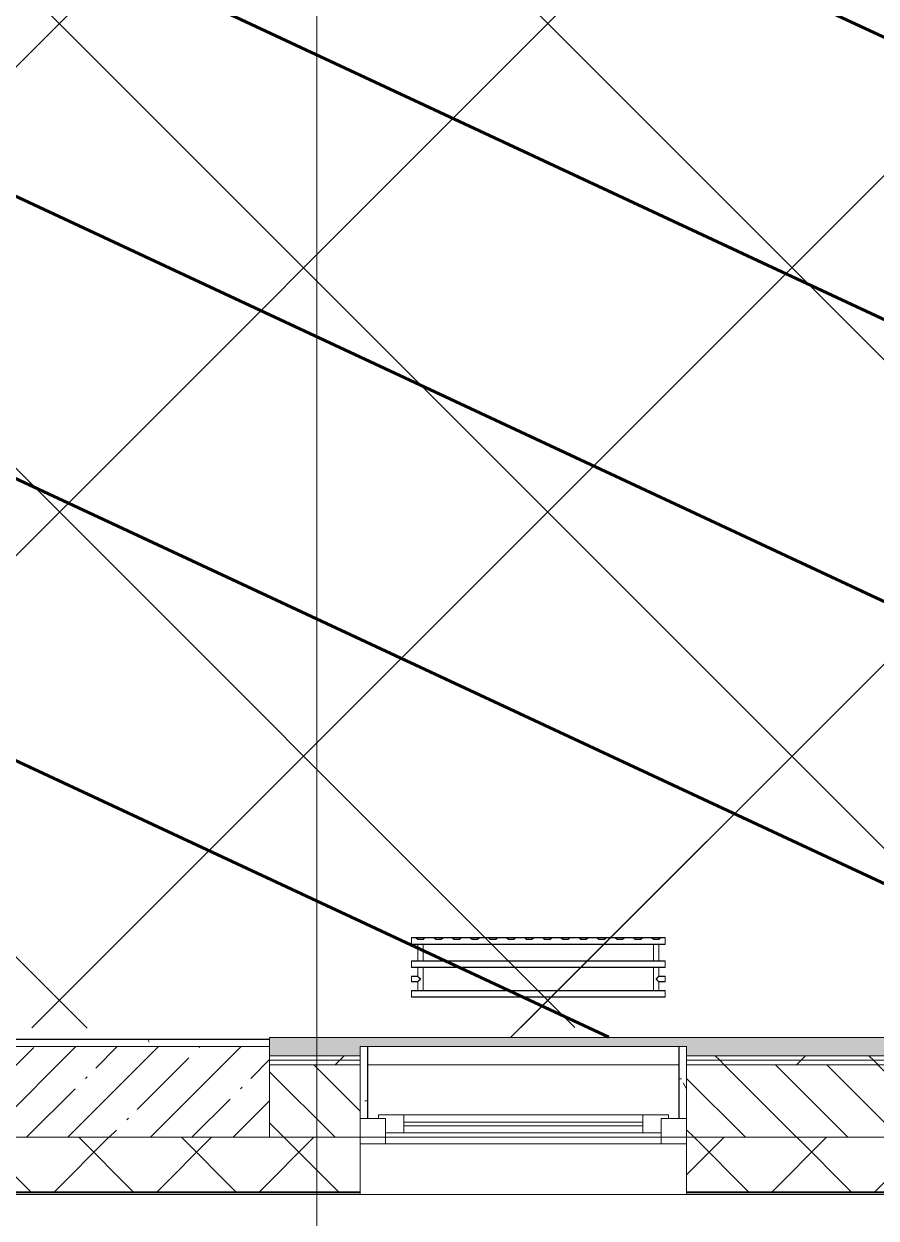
# Model space of a CAD drawing. Header units: millimetres. Extents: x -164500 to 426394, y -23753 to 102118.
# Drawn here: x 242624 to 244975, y -324 to 2969 of the extents above; entities that cross this region are included whole.
import ezdxf

# ---------------------------------------------------------------- set-up
doc = ezdxf.new("R2010")
doc.units = ezdxf.units.MM
for name, color, linetype, lineweight in [('0) шлифовка', 5, 'Continuous', 60), ('5.2) Л-1 Линолеум', 100, 'Continuous', 30), ('A-GLAZ', 7, 'Continuous', 9), ('A-GLAZ-1', 7, 'Continuous', 5), ('A-WALL', 7, 'Continuous', 5), ('I-WALL', 7, 'Continuous', 5), ('S-COLS', 7, 'Continuous', 9), ('S-COLS-1', 7, 'Continuous', 5), ('Оси', 7, 'Continuous', 9)]:
    doc.layers.add(name, color=color, linetype=linetype, lineweight=lineweight)
for name, color, linetype in [('2) защита вин плитк', 6, 'Continuous'), ('3.1) Наливной пол', 3, 'Continuous'), ('3.2.3) Нал-ой пол 4 вып', 3, 'Continuous')]:
    doc.layers.add(name, color=color, linetype=linetype)
for name, color, linetype, lineweight, true_color in [('A-WALL-1', 9, 'Continuous', 5, 0x808080), ('A-WALL-FNSH-1', 9, 'Continuous', 5, 0x808080), ('M-EQPM-1', 7, 'Continuous', 9, 0xb2b2b2)]:
    doc.layers.add(name, color=color, linetype=linetype, lineweight=lineweight, true_color=true_color)
pattern_1 = [(0, (148772.123, -0.94), (243.84, 60.96), [20.117, -162.763, 20.117, -162.763, -975.36]), (0, (148772.123, -0.94), (243.84, 60.96), [-365.76, 20.117, -345.643, 20.117, -162.763, -426.72]), (0, (148772.123, -0.94), (243.84, 60.96), [-914.4, 20.117, -101.803, 20.117, -284.683]), (120, (148863.563, 29.54), (-174.71291, 180.691634), [20.117, -162.763, 20.117, -162.763, -975.36]), (120, (148863.563, 29.54), (-174.71291, 180.691634), [-365.76, 20.117, -345.643, 20.117, -162.763, -426.72]), (120, (148863.563, 29.54), (-174.71291, 180.691634), [-914.4, 20.117, -101.803, 20.117, -284.683]), (240, (148894.043, 151.46), (-69.12709, -241.651634), [20.117, -162.763, 20.117, -162.763, -975.36]), (240, (148894.043, 151.46), (-69.12709, -241.651634), [-365.76, 20.117, -345.643, 20.117, -162.763, -426.72]), (240, (148894.043, 151.46), (-69.12709, -241.651634), [-914.4, 20.117, -101.803, 20.117, -284.683])]
pattern_2 = [(45, (148772.12, -0.94), (-212.132, 212.132), []), (135, (148772.12, -0.94), (-212.132, -212.132), [])]
pattern_3 = [(45, (240701.1, 10378.5), (-1347.04, 1347.04), [])]

# ---------------------------------------------------------------- blocks, each defined once
blk = doc.blocks.new('radiator_prado_classic_z_tip_30_po exemplyaru - Classic Z Тип 30-300-V488-Объем проектирования 2 этажа')
at = {"layer": 'M-EQPM-1'}
for p, q in [((0, 228), (0, 210)), ((700, 228), (0, 228)), ((0, 210), (0, 228)), ((0, 228), (12.5, 228)), ((0, 210), (700, 210)), ((17.8, 210), (0, 210)), ((12.5, 228), (37.5, 228)), ((37.5, 228), (12.5, 228)), ((12.5, 228), (37.5, 228)), ((12.5, 228), (17.5, 223)), ((12.5, 228), (17.5, 223)), ((32.5, 223), (17.5, 223)), ((17.5, 223), (32.5, 223)), ((17.5, 210), (17.5, 164)), ((17.5, 210), (17.5, 164)), ((17.8, 210), (17.5, 210)), ((17.5, 210), (17.8, 210)), ((17.8, 210), (17.5, 210)), ((17.5, 210), (32.5, 210)), ((25, 210), (17.8, 210)), ((17.8, 210), (32.2, 210)), ((18.5, 210), (17.8, 210)), ((21.2, 210), (18.5, 210)), ((32.2, 210), (21.2, 210)), ((28.7, 210), (25, 210)), ((31.5, 210), (28.7, 210)), ((32.2, 210), (31.5, 210)), ((32.5, 210), (32.2, 210)), ((32.2, 210), (32.5, 210)), ((32.5, 210), (32.2, 210)), ((667.8, 210), (32.2, 210)), ((32.5, 223), (37.5, 228)), ((37.5, 228), (32.5, 223)), ((32.5, 164), (32.5, 210)), ((32.5, 164), (32.5, 210)), ((37.5, 228), (62.5, 228)), ((62.5, 228), (87.5, 228)), ((87.5, 228), (62.5, 228)), ((62.5, 228), (87.5, 228)), ((62.5, 228), (67.5, 223)), ((62.5, 228), (67.5, 223)), ((82.5, 223), (67.5, 223)), ((67.5, 223), (82.5, 223)), ((82.5, 223), (87.5, 228)), ((87.5, 228), (82.5, 223)), ((87.5, 228), (112.5, 228)), ((112.5, 228), (137.5, 228)), ((137.5, 228), (112.5, 228)), ((112.5, 228), (137.5, 228)), ((112.5, 228), (117.5, 223)), ((112.5, 228), (117.5, 223)), ((132.5, 223), (117.5, 223)), ((117.5, 223), (132.5, 223)), ((132.5, 223), (137.5, 228)), ((137.5, 228), (132.5, 223)), ((137.5, 228), (162.5, 228)), ((162.5, 228), (187.5, 228)), ((187.5, 228), (162.5, 228)), ((162.5, 228), (187.5, 228)), ((162.5, 228), (167.5, 223)), ((162.5, 228), (167.5, 223)), ((182.5, 223), (167.5, 223)), ((167.5, 223), (182.5, 223)), ((182.5, 223), (187.5, 228)), ((187.5, 228), (182.5, 223)), ((187.5, 228), (212.5, 228)), ((212.5, 228), (237.5, 228)), ((237.5, 228), (212.5, 228)), ((212.5, 228), (237.5, 228)), ((212.5, 228), (217.5, 223)), ((212.5, 228), (217.5, 223)), ((232.5, 223), (217.5, 223)), ((217.5, 223), (232.5, 223)), ((232.5, 223), (237.5, 228)), ((237.5, 228), (232.5, 223)), ((237.5, 228), (262.5, 228)), ((262.5, 228), (287.5, 228)), ((287.5, 228), (262.5, 228)), ((262.5, 228), (287.5, 228)), ((262.5, 228), (267.5, 223)), ((262.5, 228), (267.5, 223)), ((282.5, 223), (267.5, 223)), ((267.5, 223), (282.5, 223)), ((282.5, 223), (287.5, 228)), ((287.5, 228), (282.5, 223)), ((287.5, 228), (312.5, 228)), ((312.5, 228), (337.5, 228)), ((337.5, 228), (312.5, 228)), ((312.5, 228), (337.5, 228)), ((312.5, 228), (317.5, 223)), ((312.5, 228), (317.5, 223)), ((332.5, 223), (317.5, 223)), ((317.5, 223), (332.5, 223)), ((332.5, 223), (337.5, 228)), ((337.5, 228), (332.5, 223)), ((337.5, 228), (362.5, 228)), ((362.5, 228), (387.5, 228)), ((387.5, 228), (362.5, 228)), ((362.5, 228), (387.5, 228)), ((362.5, 228), (367.5, 223)), ((362.5, 228), (367.5, 223)), ((382.5, 223), (367.5, 223)), ((367.5, 223), (382.5, 223)), ((382.5, 223), (387.5, 228)), ((387.5, 228), (382.5, 223)), ((387.5, 228), (412.5, 228)), ((412.5, 228), (437.5, 228)), ((437.5, 228), (412.5, 228)), ((412.5, 228), (437.5, 228)), ((412.5, 228), (417.5, 223)), ((412.5, 228), (417.5, 223)), ((432.5, 223), (417.5, 223)), ((417.5, 223), (432.5, 223)), ((432.5, 223), (437.5, 228)), ((437.5, 228), (432.5, 223)), ((437.5, 228), (462.5, 228)), ((462.5, 228), (487.5, 228)), ((487.5, 228), (462.5, 228)), ((462.5, 228), (487.5, 228)), ((462.5, 228), (467.5, 223)), ((462.5, 228), (467.5, 223)), ((482.5, 223), (467.5, 223)), ((467.5, 223), (482.5, 223)), ((482.5, 223), (487.5, 228)), ((487.5, 228), (482.5, 223)), ((487.5, 228), (512.5, 228)), ((512.5, 228), (537.5, 228)), ((537.5, 228), (512.5, 228)), ((512.5, 228), (537.5, 228)), ((512.5, 228), (517.5, 223)), ((512.5, 228), (517.5, 223)), ((532.5, 223), (517.5, 223)), ((517.5, 223), (532.5, 223)), ((532.5, 223), (537.5, 228)), ((537.5, 228), (532.5, 223)), ((537.5, 228), (562.5, 228)), ((562.5, 228), (587.5, 228)), ((587.5, 228), (562.5, 228)), ((562.5, 228), (587.5, 228)), ((562.5, 228), (567.5, 223)), ((562.5, 228), (567.5, 223)), ((582.5, 223), (567.5, 223)), ((567.5, 223), (582.5, 223)), ((582.5, 223), (587.5, 228)), ((587.5, 228), (582.5, 223)), ((587.5, 228), (612.5, 228)), ((612.5, 228), (637.5, 228)), ((637.5, 228), (612.5, 228)), ((612.5, 228), (637.5, 228)), ((612.5, 228), (617.5, 223)), ((612.5, 228), (617.5, 223)), ((632.5, 223), (617.5, 223)), ((617.5, 223), (632.5, 223)), ((632.5, 223), (637.5, 228)), ((637.5, 228), (632.5, 223)), ((637.5, 228), (662.5, 228)), ((662.5, 228), (687.5, 228)), ((687.5, 228), (662.5, 228)), ((662.5, 228), (687.5, 228)), ((662.5, 228), (667.5, 223)), ((662.5, 228), (667.5, 223)), ((682.5, 223), (667.5, 223)), ((667.5, 223), (682.5, 223)), ((667.5, 210), (667.5, 164)), ((667.5, 210), (667.5, 164)), ((667.8, 210), (667.5, 210)), ((667.5, 210), (682.5, 210)), ((667.8, 210), (667.5, 210)), ((667.5, 210), (667.8, 210)), ((668.5, 210), (667.8, 210)), ((681.5, 210), (667.8, 210)), ((667.8, 210), (682.2, 210)), ((669.7, 210), (668.5, 210)), ((673.1, 210), (669.7, 210)), ((675, 210), (673.1, 210)), ((682.2, 210), (675, 210)), ((682.2, 210), (681.5, 210)), ((682.5, 210), (682.2, 210)), ((682.5, 210), (682.2, 210)), ((682.2, 210), (682.5, 210)), ((700, 210), (682.2, 210)), ((682.5, 223), (687.5, 228)), ((687.5, 228), (682.5, 223)), ((682.5, 164), (682.5, 210)), ((682.5, 164), (682.5, 210)), ((687.5, 228), (700, 228)), ((700, 210), (700, 228)), ((700, 228), (700, 210)), ((700, 164), (0, 164)), ((0, 164), (0, 146)), ((0, 146), (0, 164)), ((0, 164), (17.8, 164)), ((0, 146), (700, 146)), ((18.5, 146), (0, 146)), ((17.8, 164), (17.5, 164)), ((17.5, 164), (17.8, 164)), ((17.8, 164), (17.5, 164)), ((17.5, 164), (32.5, 164)), ((17.5, 146), (17.5, 121.5)), ((17.5, 146), (17.5, 121.5)), ((17.5, 146), (18.5, 146)), ((18.5, 146), (17.5, 146)), ((17.5, 146), (18.5, 146)), ((32.5, 146), (17.5, 146)), ((18.5, 164), (17.8, 164)), ((17.8, 164), (18.5, 164)), ((26.9, 164), (17.8, 164)), ((19.7, 164), (18.5, 164)), ((18.5, 164), (23.1, 164)), ((18.5, 146), (32.2, 146)), ((19.7, 146), (18.5, 146)), ((18.5, 146), (31.5, 146)), ((32.2, 164), (19.7, 164)), ((21.2, 146), (19.7, 146)), ((25, 146), (21.2, 146)), ((23.1, 164), (26.9, 164)), ((30.3, 146), (25, 146)), ((26.9, 164), (31.5, 164)), ((31.5, 164), (26.9, 164)), ((32.2, 146), (30.3, 146)), ((31.5, 164), (32.2, 164)), ((32.2, 164), (31.5, 164)), ((31.5, 146), (32.2, 146)), ((32.5, 164), (32.2, 164)), ((32.2, 164), (32.5, 164)), ((32.5, 164), (32.2, 164)), ((32.2, 164), (667.8, 164)), ((32.2, 146), (32.5, 146)), ((32.5, 146), (32.2, 146)), ((32.2, 146), (32.5, 146)), ((667.8, 146), (32.2, 146)), ((32.5, 82), (32.5, 146)), ((32.5, 82), (32.5, 146)), ((667.8, 164), (667.5, 164)), ((667.5, 164), (682.5, 164)), ((667.8, 164), (667.5, 164)), ((667.5, 164), (667.8, 164)), ((667.5, 146), (667.5, 82)), ((667.5, 146), (667.5, 82)), ((667.5, 146), (667.8, 146)), ((682.5, 146), (667.5, 146)), ((667.5, 146), (667.8, 146)), ((667.8, 146), (667.5, 146)), ((668.5, 164), (667.8, 164)), ((682.2, 164), (667.8, 164)), ((667.8, 164), (682.2, 164)), ((667.8, 146), (668.5, 146)), ((667.8, 146), (681.5, 146)), ((681.5, 146), (667.8, 146)), ((669.7, 164), (668.5, 164)), ((668.5, 146), (671.2, 146)), ((681.5, 164), (669.7, 164)), ((671.2, 146), (675, 146)), ((675, 146), (678.7, 146)), ((678.7, 146), (681.5, 146)), ((682.2, 164), (681.5, 164)), ((681.5, 146), (682.5, 146)), ((681.5, 146), (682.5, 146)), ((682.5, 146), (681.5, 146)), ((700, 146), (681.5, 146)), ((682.5, 164), (682.2, 164)), ((682.5, 164), (682.2, 164)), ((682.2, 164), (682.5, 164)), ((682.2, 164), (700, 164)), ((682.5, 121.5), (682.5, 146)), ((682.5, 121.5), (682.5, 146)), ((700, 146), (700, 164)), ((700, 164), (700, 146)), ((17.5, 121.5), (0, 121.5)), ((17.5, 121.5), (0, 121.5)), ((0, 121.5), (0, 120.5)), ((0, 106.5), (0, 121.5)), ((0, 120.5), (0, 107.5)), ((0, 120.5), (0, 119.3)), ((0, 114), (0, 120.5)), ((0, 120.5), (0, 120.5)), ((0, 119.3), (0, 117.8)), ((0, 117.8), (0, 114)), ((0, 114), (0, 110.3)), ((0, 107.5), (0, 114)), ((0, 110.3), (0, 108.7)), ((0, 108.7), (0, 107.5)), ((0, 107.5), (0, 106.5)), ((0, 107.5), (0, 107.5)), ((0, 106.5), (17.5, 106.5)), ((0, 106.5), (17.5, 106.5)), ((17.5, 106.5), (17.5, 82)), ((17.5, 106.5), (17.5, 82)), ((700, 121.5), (682.5, 121.5)), ((700, 121.5), (682.5, 121.5)), ((682.5, 82), (682.5, 106.5)), ((682.5, 106.5), (700, 106.5)), ((682.5, 82), (682.5, 106.5)), ((682.5, 106.5), (700, 106.5)), ((700, 121.5), (700, 106.5)), ((700, 120.5), (700, 121.5)), ((700, 121.5), (700, 120.5)), ((700, 120.5), (700, 121.5)), ((700, 107.5), (700, 120.5)), ((700, 120.5), (700, 107.5)), ((700, 119.3), (700, 120.5)), ((700, 107.5), (700, 119.3)), ((700, 106.5), (700, 107.5)), ((700, 107.5), (700, 106.5)), ((700, 106.5), (700, 107.5)), ((700, 82), (0, 82)), ((0, 82), (0, 64)), ((0, 64), (0, 82)), ((0, 82), (18.5, 82)), ((18.5, 82), (17.5, 82)), ((17.5, 82), (18.5, 82)), ((18.5, 82), (17.5, 82)), ((17.5, 82), (32.5, 82)), ((19.7, 82), (18.5, 82)), ((18.5, 82), (32.2, 82)), ((21.2, 82), (18.5, 82)), ((23.1, 82), (19.7, 82)), ((25, 82), (21.2, 82)), ((28.7, 82), (23.1, 82)), ((30.3, 82), (25, 82)), ((32.2, 82), (28.7, 82)), ((32.2, 82), (30.3, 82)), ((32.5, 82), (32.2, 82)), ((32.2, 82), (32.5, 82)), ((32.5, 82), (32.2, 82)), ((32.2, 82), (667.8, 82)), ((667.8, 82), (667.5, 82)), ((667.5, 82), (682.5, 82)), ((667.8, 82), (667.5, 82)), ((667.5, 82), (667.8, 82)), ((669.7, 82), (667.8, 82)), ((681.5, 82), (667.8, 82)), ((667.8, 82), (669.7, 82)), ((675, 82), (669.7, 82)), ((669.7, 82), (673.1, 82)), ((673.1, 82), (676.9, 82)), ((681.5, 82), (675, 82)), ((676.9, 82), (681.5, 82)), ((682.5, 82), (681.5, 82)), ((682.5, 82), (681.5, 82)), ((681.5, 82), (682.5, 82)), ((681.5, 82), (700, 82)), ((700, 64), (700, 82)), ((700, 82), (700, 64)), ((700, 64), (0, 64)), ((0, 64), (700, 64))]:
    blk.add_line(p, q, dxfattribs=at)
for points, knots in [([(18.5, 120.5), (18.4, 120.6), (18.3, 120.7), (18.1, 120.9), (17.9, 121.1), (17.8, 121.2), (17.7, 121.3), (17.5, 121.5), (17.5, 121.5), (17.5, 121.5)], [0.7142857, 0.7142857, 0.7142857, 0.7142857, 0.75, 0.7857143, 0.8214286, 0.8571429, 0.8928571, 0.9285714, 1, 1, 1, 1]), ([(17.5, 121.5), (17.5, 121.5), (17.5, 121.5), (17.7, 121.3), (17.8, 121.2), (17.9, 121.1), (18.1, 120.9), (18.3, 120.7), (18.4, 120.6), (18.5, 120.5)], [0, 0, 0, 0, 0.0714286, 0.1071429, 0.1428571, 0.1785714, 0.2142857, 0.25, 0.2857143, 0.2857143, 0.2857143, 0.2857143]), ([(17.5, 121.5), (17.5, 121.5), (17.5, 121.5), (17.7, 121.3), (17.8, 121.2), (17.9, 121.1), (18.1, 120.9), (18.3, 120.7), (18.4, 120.6), (18.5, 120.5)], [0, 0, 0, 0, 0.0714286, 0.1071429, 0.1428571, 0.1785714, 0.2142857, 0.25, 0.2857143, 0.2857143, 0.2857143, 0.2857143]), ([(25, 114), (24.5, 114.5), (23.6, 115.4), (22.4, 116.6), (21.6, 117.4), (21.1, 117.9), (20.8, 118.2), (20.5, 118.5), (20.2, 118.8), (19.8, 119.1), (19.6, 119.4), (19.3, 119.7), (19, 120), (18.7, 120.3), (18.5, 120.5), (18.3, 120.7), (18.1, 120.9), (17.9, 121.1), (17.8, 121.2), (17.7, 121.3), (17.5, 121.5), (17.5, 121.5), (17.5, 121.5)], [0, 0, 0, 0, 0.142857, 0.285714, 0.357143, 0.392857, 0.428571, 0.464286, 0.5, 0.535714, 0.571429, 0.607143, 0.642857, 0.678571, 0.714286, 0.75, 0.785714, 0.821429, 0.857143, 0.892857, 0.928571, 1, 1, 1, 1]), ([(17.5, 106.5), (17.5, 106.5), (17.5, 106.5), (17.7, 106.7), (17.8, 106.8), (17.9, 106.9), (18.1, 107.1), (18.3, 107.3), (18.5, 107.5), (18.7, 107.7), (19, 108), (19.3, 108.3), (19.6, 108.6), (19.8, 108.9), (20.3, 109.3), (20.7, 109.7), (21.1, 110.1), (21.6, 110.6), (22.4, 111.4), (23.6, 112.6), (24.5, 113.5), (25, 114)], [0, 0, 0, 0, 0.071429, 0.107143, 0.142857, 0.178571, 0.214286, 0.25, 0.285714, 0.321429, 0.357143, 0.392857, 0.428571, 0.464286, 0.5, 0.571429, 0.607143, 0.642857, 0.714286, 0.857143, 1, 1, 1, 1]), ([(17.5, 106.5), (17.5, 106.5), (17.5, 106.5), (17.7, 106.7), (17.8, 106.8), (17.9, 106.9), (18.1, 107.1), (18.3, 107.3), (18.4, 107.4), (18.5, 107.5)], [0, 0, 0, 0, 0.0714286, 0.1071429, 0.1428571, 0.1785714, 0.2142857, 0.25, 0.2857143, 0.2857143, 0.2857143, 0.2857143]), ([(18.5, 107.5), (18.4, 107.4), (18.3, 107.3), (18.1, 107.1), (17.9, 106.9), (17.8, 106.8), (17.7, 106.7), (17.5, 106.5), (17.5, 106.5), (17.5, 106.5)], [0.7142857, 0.7142857, 0.7142857, 0.7142857, 0.75, 0.7857143, 0.8214286, 0.8571429, 0.8928571, 0.9285714, 1, 1, 1, 1]), ([(18.5, 107.5), (18.4, 107.4), (18.3, 107.3), (18.1, 107.1), (17.9, 106.9), (17.8, 106.8), (17.7, 106.7), (17.5, 106.5), (17.5, 106.5), (17.5, 106.5)], [0.7142857, 0.7142857, 0.7142857, 0.7142857, 0.75, 0.7857143, 0.8214286, 0.8571429, 0.8928571, 0.9285714, 1, 1, 1, 1]), ([(22.1, 116.9), (21.9, 117.1), (21.6, 117.4), (21.1, 117.9), (20.8, 118.2), (20.5, 118.5), (20.2, 118.8), (19.9, 119.2), (19.7, 119.3), (19.6, 119.4)], [0.2857143, 0.2857143, 0.2857143, 0.2857143, 0.3571429, 0.3928571, 0.4285714, 0.4642857, 0.5, 0.5357143, 0.5714286, 0.5714286, 0.5714286, 0.5714286]), ([(19.6, 119.4), (19.7, 119.3), (19.9, 119.2), (20.3, 118.7), (20.7, 118.3), (21.1, 117.9), (21.6, 117.4), (21.9, 117.1), (22.1, 116.9)], [0.4285714, 0.4285714, 0.4285714, 0.4285714, 0.4642857, 0.5, 0.5714286, 0.6071429, 0.6428571, 0.7142857, 0.7142857, 0.7142857, 0.7142857]), ([(19.6, 119.4), (19.7, 119.3), (19.8, 119.1), (20.3, 118.7), (20.6, 118.4), (20.8, 118.2)], [0.4285714, 0.4285714, 0.4285714, 0.4285714, 0.4642857, 0.5, 0.5714286, 0.5714286, 0.5714286, 0.5714286]), ([(19.6, 108.6), (19.7, 108.7), (19.9, 108.8), (20.3, 109.3), (20.7, 109.7), (21.1, 110.1), (21.6, 110.6), (21.9, 110.9), (22.1, 111.1)], [0.4285714, 0.4285714, 0.4285714, 0.4285714, 0.4642857, 0.5, 0.5714286, 0.6071429, 0.6428571, 0.7142857, 0.7142857, 0.7142857, 0.7142857]), ([(22.1, 111.1), (21.9, 110.9), (21.6, 110.6), (21.1, 110.1), (20.8, 109.8), (20.5, 109.5), (20.2, 109.2), (19.8, 108.9), (19.7, 108.7), (19.6, 108.6)], [0.2857143, 0.2857143, 0.2857143, 0.2857143, 0.3571429, 0.3928571, 0.4285714, 0.4642857, 0.5, 0.5357143, 0.5714286, 0.5714286, 0.5714286, 0.5714286]), ([(20.8, 118.2), (20.9, 118.1), (21.1, 117.9), (21.6, 117.4), (21.9, 117.1), (22.1, 116.9)], [0.5714286, 0.5714286, 0.5714286, 0.5714286, 0.6071429, 0.6428571, 0.7142857, 0.7142857, 0.7142857, 0.7142857]), ([(22.1, 111.1), (21.9, 110.9), (21.6, 110.6), (21.1, 110.1), (20.9, 109.9), (20.8, 109.8)], [0.2857143, 0.2857143, 0.2857143, 0.2857143, 0.3571429, 0.3928571, 0.4285714, 0.4285714, 0.4285714, 0.4285714]), ([(675, 114), (675.5, 114.5), (676.4, 115.4), (677.6, 116.6), (678.4, 117.4), (678.9, 117.9), (679.2, 118.2), (679.5, 118.5), (679.8, 118.8), (680.1, 119.2), (680.4, 119.4), (680.7, 119.7), (681, 120), (681.3, 120.3), (681.5, 120.5), (681.7, 120.7), (681.9, 120.9), (682.1, 121.1), (682.2, 121.2), (682.3, 121.3), (682.5, 121.5), (682.5, 121.5), (682.5, 121.5)], [0, 0, 0, 0, 0.142857, 0.285714, 0.357143, 0.392857, 0.428571, 0.464286, 0.5, 0.535714, 0.571429, 0.607143, 0.642857, 0.678571, 0.714286, 0.75, 0.785714, 0.821429, 0.857143, 0.892857, 0.928571, 1, 1, 1, 1]), ([(682.5, 106.5), (682.5, 106.5), (682.5, 106.5), (682.3, 106.7), (682.2, 106.8), (682.1, 106.9), (681.9, 107.1), (681.7, 107.3), (681.5, 107.5), (681.3, 107.7), (681, 108), (680.7, 108.3), (680.4, 108.6), (680.1, 108.8), (679.7, 109.3), (679.3, 109.7), (678.9, 110.1), (678.4, 110.6), (677.6, 111.4), (676.4, 112.6), (675.5, 113.5), (675, 114)], [0, 0, 0, 0, 0.071429, 0.107143, 0.142857, 0.178571, 0.214286, 0.25, 0.285714, 0.321429, 0.357143, 0.392857, 0.428571, 0.464286, 0.5, 0.571429, 0.607143, 0.642857, 0.714286, 0.857143, 1, 1, 1, 1]), ([(680.4, 119.4), (680.3, 119.3), (680.1, 119.2), (679.7, 118.7), (679.3, 118.3), (678.9, 117.9), (678.4, 117.4), (678.1, 117.1), (677.9, 116.9)], [0.4285714, 0.4285714, 0.4285714, 0.4285714, 0.4642857, 0.5, 0.5714286, 0.6071429, 0.6428571, 0.7142857, 0.7142857, 0.7142857, 0.7142857]), ([(680.4, 119.4), (680.3, 119.3), (680.1, 119.2), (679.7, 118.7), (679.3, 118.3), (678.9, 117.9), (678.4, 117.4), (678.1, 117.1), (677.9, 116.9)], [0.4285714, 0.4285714, 0.4285714, 0.4285714, 0.4642857, 0.5, 0.5714286, 0.6071429, 0.6428571, 0.7142857, 0.7142857, 0.7142857, 0.7142857]), ([(677.9, 116.9), (678.1, 117.1), (678.4, 117.4), (678.9, 117.9), (679.2, 118.2), (679.5, 118.5), (679.8, 118.8), (680.1, 119.2), (680.3, 119.3), (680.4, 119.4)], [0.2857143, 0.2857143, 0.2857143, 0.2857143, 0.3571429, 0.3928571, 0.4285714, 0.4642857, 0.5, 0.5357143, 0.5714286, 0.5714286, 0.5714286, 0.5714286]), ([(677.9, 111.1), (678.1, 110.9), (678.4, 110.6), (678.9, 110.1), (679.1, 109.9), (679.2, 109.8)], [0.2857143, 0.2857143, 0.2857143, 0.2857143, 0.3571429, 0.3928571, 0.4285714, 0.4285714, 0.4285714, 0.4285714]), ([(677.9, 111.1), (678.1, 110.9), (678.4, 110.6), (678.9, 110.1), (679.2, 109.8), (679.5, 109.5), (679.8, 109.2), (680.1, 108.8), (680.3, 108.7), (680.4, 108.6)], [0.2857143, 0.2857143, 0.2857143, 0.2857143, 0.3571429, 0.3928571, 0.4285714, 0.4642857, 0.5, 0.5357143, 0.5714286, 0.5714286, 0.5714286, 0.5714286]), ([(680.4, 108.6), (680.3, 108.7), (680.1, 108.8), (679.7, 109.3), (679.3, 109.7), (678.9, 110.1), (678.4, 110.6), (678.1, 110.9), (677.9, 111.1)], [0.4285714, 0.4285714, 0.4285714, 0.4285714, 0.4642857, 0.5, 0.5714286, 0.6071429, 0.6428571, 0.7142857, 0.7142857, 0.7142857, 0.7142857]), ([(682.5, 121.5), (682.5, 121.5), (682.5, 121.5), (682.3, 121.3), (682.2, 121.2), (682.1, 121.1), (681.9, 120.9), (681.7, 120.7), (681.6, 120.6), (681.5, 120.5)], [0, 0, 0, 0, 0.0714286, 0.1071429, 0.1428571, 0.1785714, 0.2142857, 0.25, 0.2857143, 0.2857143, 0.2857143, 0.2857143]), ([(682.5, 121.5), (682.5, 121.5), (682.5, 121.5), (682.3, 121.3), (682.2, 121.2), (682.1, 121.1), (681.9, 120.9), (681.7, 120.7), (681.6, 120.6), (681.5, 120.5)], [0, 0, 0, 0, 0.0714286, 0.1071429, 0.1428571, 0.1785714, 0.2142857, 0.25, 0.2857143, 0.2857143, 0.2857143, 0.2857143]), ([(681.5, 120.5), (681.6, 120.6), (681.7, 120.7), (681.9, 120.9), (682.1, 121.1), (682.2, 121.2), (682.3, 121.3), (682.5, 121.5), (682.5, 121.5), (682.5, 121.5)], [0.7142857, 0.7142857, 0.7142857, 0.7142857, 0.75, 0.7857143, 0.8214286, 0.8571429, 0.8928571, 0.9285714, 1, 1, 1, 1]), ([(681.5, 107.5), (681.6, 107.4), (681.7, 107.3), (681.9, 107.1), (682.1, 106.9), (682.2, 106.8), (682.3, 106.7), (682.5, 106.5), (682.5, 106.5), (682.5, 106.5)], [0.7142857, 0.7142857, 0.7142857, 0.7142857, 0.75, 0.7857143, 0.8214286, 0.8571429, 0.8928571, 0.9285714, 1, 1, 1, 1]), ([(681.5, 107.5), (681.6, 107.4), (681.7, 107.3), (681.9, 107.1), (682.1, 106.9), (682.2, 106.8), (682.3, 106.7), (682.5, 106.5), (682.5, 106.5), (682.5, 106.5)], [0.7142857, 0.7142857, 0.7142857, 0.7142857, 0.75, 0.7857143, 0.8214286, 0.8571429, 0.8928571, 0.9285714, 1, 1, 1, 1]), ([(682.5, 106.5), (682.5, 106.5), (682.5, 106.5), (682.3, 106.7), (682.2, 106.8), (682.1, 106.9), (681.9, 107.1), (681.7, 107.3), (681.6, 107.4), (681.5, 107.5)], [0, 0, 0, 0, 0.0714286, 0.1071429, 0.1428571, 0.1785714, 0.2142857, 0.25, 0.2857143, 0.2857143, 0.2857143, 0.2857143])]:
    blk.add_open_spline(points, degree=3, knots=knots, dxfattribs=at)
for points in [[(19.6, 119.4), (19.5, 119.5), (19.3, 119.7), (19, 120), (18.7, 120.3), (18.6, 120.4), (18.5, 120.5)], [(18.5, 120.5), (18.6, 120.4), (18.7, 120.3), (19, 120), (19.3, 119.7), (19.5, 119.5), (19.6, 119.4)], [(18.5, 120.5), (18.6, 120.4), (18.7, 120.3), (19, 120), (19.3, 119.7), (19.5, 119.5), (19.6, 119.4)], [(18.5, 107.5), (18.6, 107.6), (18.7, 107.7), (19, 108), (19.3, 108.3), (19.5, 108.5), (19.6, 108.6)], [(19.6, 108.6), (19.5, 108.5), (19.3, 108.3), (19, 108), (18.7, 107.7), (18.6, 107.6), (18.5, 107.5)], [(19.6, 108.6), (19.5, 108.5), (19.3, 108.3), (19, 108), (18.7, 107.7), (18.6, 107.6), (18.5, 107.5)], [(20.8, 109.8), (20.7, 109.7), (20.5, 109.5), (20.2, 109.2), (19.9, 108.8), (19.7, 108.7), (19.6, 108.6)], [(25, 114), (24.5, 114.5), (23.6, 115.4), (22.6, 116.4), (22.1, 116.9)], [(22.1, 116.9), (22.6, 116.4), (23.6, 115.4), (24.5, 114.5), (25, 114)], [(22.1, 116.9), (22.6, 116.4), (23.6, 115.4), (24.5, 114.5), (25, 114)], [(22.1, 111.1), (22.6, 111.6), (23.6, 112.6), (24.5, 113.5), (25, 114)], [(25, 114), (24.5, 113.5), (23.6, 112.6), (22.6, 111.6), (22.1, 111.1)], [(25, 114), (24.5, 113.5), (23.6, 112.6), (22.6, 111.6), (22.1, 111.1)], [(677.9, 116.9), (677.4, 116.4), (676.4, 115.4), (675.5, 114.5), (675, 114)], [(677.9, 116.9), (677.4, 116.4), (676.4, 115.4), (675.5, 114.5), (675, 114)], [(675, 114), (675.5, 114.5), (676.4, 115.4), (677.4, 116.4), (677.9, 116.9)], [(675, 114), (675.5, 113.5), (676.4, 112.6), (677.4, 111.6), (677.9, 111.1)], [(675, 114), (675.5, 113.5), (676.4, 112.6), (677.4, 111.6), (677.9, 111.1)], [(677.9, 111.1), (677.4, 111.6), (676.4, 112.6), (675.5, 113.5), (675, 114)], [(679.2, 109.8), (679.3, 109.7), (679.5, 109.5), (679.8, 109.2), (680.1, 108.8), (680.3, 108.7), (680.4, 108.6)], [(681.5, 120.5), (681.4, 120.4), (681.3, 120.3), (681, 120), (680.7, 119.7), (680.5, 119.5), (680.4, 119.4)], [(681.5, 120.5), (681.4, 120.4), (681.3, 120.3), (681, 120), (680.7, 119.7), (680.5, 119.5), (680.4, 119.4)], [(680.4, 119.4), (680.5, 119.5), (680.7, 119.7), (681, 120), (681.3, 120.3), (681.4, 120.4), (681.5, 120.5)], [(680.4, 108.6), (680.5, 108.5), (680.7, 108.3), (681, 108), (681.3, 107.7), (681.4, 107.6), (681.5, 107.5)], [(680.4, 108.6), (680.5, 108.5), (680.7, 108.3), (681, 108), (681.3, 107.7), (681.4, 107.6), (681.5, 107.5)], [(681.5, 107.5), (681.4, 107.6), (681.3, 107.7), (681, 108), (680.7, 108.3), (680.5, 108.5), (680.4, 108.6)]]:
    blk.add_open_spline(points, degree=3, dxfattribs=at)
blk = doc.blocks.new('120_Окно_СКБ_1Ст - 120_Окно_СКБ_1Ст 900х2500_h_ с форточкой-V347-Объем проектирования 2 этажа')
at = {"layer": 'A-GLAZ'}
for p, q in [((-450, -127), (-450, -57)), ((-450, -57), (-380, -57)), ((-380, -57), (-380, -127)), ((380, -127), (380, -57)), ((380, -57), (450, -57)), ((450, -57), (450, -127)), ((380, -87), (-380, -87)), ((-380, -87), (-380, -127)), ((-330, -137), (-330, -87)), ((330, -137), (330, -87)), ((380, -127), (380, -87)), ((-380, -127), (-450, -127)), ((-380, -127), (-400, -127)), ((-400, -127), (-400, -137)), ((450, -127), (380, -127)), ((400, -127), (380, -127)), ((400, -137), (400, -127)), ((-400, -137), (400, -137)), ((400, -137), (-400, -137))]:
    blk.add_line(p, q, dxfattribs=at)
at = {"layer": 'A-GLAZ-1'}
for p, q in [((450, -57), (-450, -57)), ((-430, -127), (-400, -127)), ((-330, -107), (330, -107)), ((330, -117), (-330, -117)), ((400, -127), (430, -127))]:
    blk.add_line(p, q, dxfattribs=at)
blk = doc.blocks.new('BSC_Колонна _Прямоугольная - 250х900-V350-Объем проектирования 2 этажа')
at = {"layer": 'S-COLS-1'}
h = blk.add_hatch(dxfattribs=at)
h.set_pattern_fill('FP_98', color=256, style=0, pattern_type=2)
h.set_pattern_definition([(45, (-94080, -25), (-114.04925, 114.04925), []), (45, (-93965.95, -25), (-114.04925, 114.04925), [201.613, -40.323, 6.706, -33.617])])
h.paths.add_polyline_path([(450, -125), (450, 125), (-450, 125), (-450, -125), (-12.4, -125)])
for p, q in [((450, 125), (-450, 125)), ((-450, 125), (-450, -125)), ((450, -125), (450, 125)), ((-450, -125), (450, -125))]:
    blk.add_line(p, q, dxfattribs=at)

msp = doc.modelspace()

# ---------------------------------------------------------------- hatches: boundary and pattern name
at = {"layer": '0) шлифовка', "true_color": 0x2776bb}
h = msp.add_hatch(dxfattribs=at)
h.set_pattern_fill('ANSI31', color=152, scale=222, angle=110)
h.set_pattern_definition([(155, (240701.1, 10378.45), (-297.882, -638.81), [])])
h.paths.add_polyline_path([(242961.123, 6598.059), (242182.123, 6598.059), (242182.123, 6612), (242142.123, 6612), (242132.123, 6620), (242132.123, 6660), (242122.123, 6660), (242122.123, 6700), (242142.123, 6700), (242142.123, 6708), (242182.123, 6708), (242182.123, 6729), (241232.123, 6729), (241232.123, 6719.059), (241232.123, 6708), (241272.123, 6708), (241292.123, 6700), (241292.123, 6660), (241282.123, 6660), (241282.123, 6620), (241272.123, 6620), (241272.123, 6612), (241232.123, 6612), (241232.123, 6599.059), (241232.123, 6598.059), (240823.123, 6598.059), (240823.123, 5154.059), (240810.123, 5154.059), (240810.123, 5140), (240802.123, 5095), (240772.123, 5095), (240772.123, 5105), (240722.123, 5105), (240722.123, 5140), (240714.123, 5140), (240714.123, 5154.059), (240701.123, 5154.059), (240701.123, 3755), (240702.123, 3755), (240714.123, 3755), (240714.123, 3770), (240722.123, 3805), (240772.123, 3805), (240772.123, 3815), (240802.123, 3815), (240802.123, 3770), (240810.123, 3770), (240810.123, 3755), (240822.123, 3755), (240823.123, 3755), (240823.123, 525), (241218.123, 525), (241218.123, 524.059), (241218.123, 175), (242402.123, 175), (243302.123, 171), (243302.123, 174.059), (243302.123, 175), (245031.123, 175), (245031.123, 520.059), (245031.123, 521), (245523.123, 521), (245523.123, 520.059), (245523.123, 175), (247802.123, 175), (250341.123, 171), (250341.123, 520.059), (250341.123, 521), (250342.123, 1459.059), (250342.123, 1460), (250334.123, 1460), (250334.123, 1530), (250342.123, 1565), (250382.123, 1565), (250382.123, 2865), (250342.123, 2865), (250342.123, 2900), (250334.123, 2900), (250334.123, 2970), (250342.123, 2970), (250342.123, 2915), (250382.123, 2915), (250382.123, 2970), (250382.123, 5158.059), (249482.123, 5158.059), (249482.123, 5172), (249442.123, 5172), (249432.123, 5180), (249432.123, 5220), (249422.123, 5220), (249422.123, 5260), (249442.123, 5260), (249442.123, 5400), (249442.123, 5408), (249482.123, 5408), (249482.123, 5419.059), (249482.123, 5431), (248432.123, 5431), (248432.123, 5419.059), (248432.123, 5408), (248472.123, 5408), (248472.123, 5400), (248472.123, 5260), (248492.123, 5260), (248492.123, 5220), (248482.123, 5220), (248482.123, 5180), (248472.123, 5180), (248472.123, 5172), (248432.123, 5172), (248432.123, 5159.059), (248432.123, 5158.059), (242961.123, 5158.059)])
at = {"layer": '2) защита вин плитк'}
h = msp.add_hatch(dxfattribs=at)
h.set_pattern_fill('ANSI31', color=256, scale=600)
h.set_pattern_definition(pattern_3)
h.paths.add_polyline_path([(242961.123, 6598.059), (242182.123, 6598.059), (242182.123, 6612), (242142.123, 6612), (242132.123, 6620), (242132.123, 6660), (242122.123, 6660), (242122.123, 6700), (242142.123, 6700), (242142.123, 6708), (242182.123, 6708), (242182.123, 6729), (241232.123, 6729), (241232.123, 6719.059), (241232.123, 6708), (241272.123, 6708), (241292.123, 6700), (241292.123, 6660), (241282.123, 6660), (241282.123, 6620), (241272.123, 6620), (241272.123, 6612), (241232.123, 6612), (241232.123, 6599.059), (241232.123, 6598.059), (240823.123, 6598.059), (240823.123, 5154.059), (240810.123, 5154.059), (240810.123, 5140), (240802.123, 5095), (240772.123, 5095), (240772.123, 5105), (240722.123, 5105), (240722.123, 5140), (240714.123, 5140), (240714.123, 5154.059), (240701.123, 5154.059), (240701.123, 3755), (240702.123, 3755), (240714.123, 3755), (240714.123, 3770), (240722.123, 3805), (240772.123, 3805), (240772.123, 3815), (240802.123, 3815), (240802.123, 3770), (240810.123, 3770), (240810.123, 3755), (240822.123, 3755), (240823.123, 3755), (240823.123, 525), (241218.123, 525), (241218.123, 524.059), (241218.123, 175), (242402.123, 175), (243302.123, 171), (243302.123, 174.059), (243302.123, 175), (245031.123, 175), (245031.123, 520.059), (245031.123, 521), (245523.123, 521), (245523.123, 520.059), (245523.123, 175), (247802.123, 175), (250341.123, 171), (250341.123, 520.059), (250341.123, 521), (250342.123, 1459.059), (250342.123, 1460), (250334.123, 1460), (250334.123, 1530), (250342.123, 1565), (250382.123, 1565), (250382.123, 2865), (250342.123, 2865), (250342.123, 2900), (250334.123, 2900), (250334.123, 2970), (250342.123, 2970), (250342.123, 2915), (250382.123, 2915), (250382.123, 2970), (250382.123, 5158.059), (249482.123, 5158.059), (249482.123, 5172), (249442.123, 5172), (249432.123, 5180), (249432.123, 5220), (249422.123, 5220), (249422.123, 5260), (249442.123, 5260), (249442.123, 5400), (249442.123, 5408), (249482.123, 5408), (249482.123, 5419.059), (249482.123, 5431), (248432.123, 5431), (248432.123, 5419.059), (248432.123, 5408), (248472.123, 5408), (248472.123, 5400), (248472.123, 5260), (248492.123, 5260), (248492.123, 5220), (248482.123, 5220), (248482.123, 5180), (248472.123, 5180), (248472.123, 5172), (248432.123, 5172), (248432.123, 5159.059), (248432.123, 5158.059), (242961.123, 5158.059)])
at = {"layer": '3.1) Наливной пол'}
h = msp.add_hatch(dxfattribs=at)
h.set_pattern_fill('ANSI31', color=256, scale=600)
h.set_pattern_definition(pattern_3)
h.paths.add_polyline_path([(242961.123, 6598.059), (242182.123, 6598.059), (242182.123, 6612), (242142.123, 6612), (242132.123, 6620), (242132.123, 6660), (242122.123, 6660), (242122.123, 6700), (242142.123, 6700), (242142.123, 6708), (242182.123, 6708), (242182.123, 6729), (241232.123, 6729), (241232.123, 6719.059), (241232.123, 6708), (241272.123, 6708), (241292.123, 6700), (241292.123, 6660), (241282.123, 6660), (241282.123, 6620), (241272.123, 6620), (241272.123, 6612), (241232.123, 6612), (241232.123, 6599.059), (241232.123, 6598.059), (240823.123, 6598.059), (240823.123, 5154.059), (240810.123, 5154.059), (240810.123, 5140), (240802.123, 5095), (240772.123, 5095), (240772.123, 5105), (240722.123, 5105), (240722.123, 5140), (240714.123, 5140), (240714.123, 5154.059), (240701.123, 5154.059), (240701.123, 3755), (240702.123, 3755), (240714.123, 3755), (240714.123, 3770), (240722.123, 3805), (240772.123, 3805), (240772.123, 3815), (240802.123, 3815), (240802.123, 3770), (240810.123, 3770), (240810.123, 3755), (240822.123, 3755), (240823.123, 3755), (240823.123, 525), (241218.123, 525), (241218.123, 524.059), (241218.123, 175), (242402.123, 175), (243302.123, 171), (243302.123, 174.059), (243302.123, 175), (245031.123, 175), (245031.123, 520.059), (245031.123, 521), (245523.123, 521), (245523.123, 520.059), (245523.123, 175), (247802.123, 175), (250341.123, 171), (250341.123, 520.059), (250341.123, 521), (250342.123, 1459.059), (250342.123, 1460), (250334.123, 1460), (250334.123, 1530), (250342.123, 1565), (250382.123, 1565), (250382.123, 2865), (250342.123, 2865), (250342.123, 2900), (250334.123, 2900), (250334.123, 2970), (250342.123, 2970), (250342.123, 2915), (250382.123, 2915), (250382.123, 2970), (250382.123, 5158.059), (249482.123, 5158.059), (249482.123, 5172), (249442.123, 5172), (249432.123, 5180), (249432.123, 5220), (249422.123, 5220), (249422.123, 5260), (249442.123, 5260), (249442.123, 5400), (249442.123, 5408), (249482.123, 5408), (249482.123, 5419.059), (249482.123, 5431), (248432.123, 5431), (248432.123, 5419.059), (248432.123, 5408), (248472.123, 5408), (248472.123, 5400), (248472.123, 5260), (248492.123, 5260), (248492.123, 5220), (248482.123, 5220), (248482.123, 5180), (248472.123, 5180), (248472.123, 5172), (248432.123, 5172), (248432.123, 5159.059), (248432.123, 5158.059), (242961.123, 5158.059)])
at = {"layer": '3.2.3) Нал-ой пол 4 вып'}
h = msp.add_hatch(dxfattribs=at)
h.set_pattern_fill('ANSI31', color=256, scale=600)
h.set_pattern_definition(pattern_3)
h.paths.add_polyline_path([(242961.123, 6598.059), (242182.123, 6598.059), (242182.123, 6612), (242142.123, 6612), (242132.123, 6620), (242132.123, 6660), (242122.123, 6660), (242122.123, 6700), (242142.123, 6700), (242142.123, 6708), (242182.123, 6708), (242182.123, 6729), (241232.123, 6729), (241232.123, 6719.059), (241232.123, 6708), (241272.123, 6708), (241292.123, 6700), (241292.123, 6660), (241282.123, 6660), (241282.123, 6620), (241272.123, 6620), (241272.123, 6612), (241232.123, 6612), (241232.123, 6599.059), (241232.123, 6598.059), (240823.123, 6598.059), (240823.123, 5154.059), (240810.123, 5154.059), (240810.123, 5140), (240802.123, 5095), (240772.123, 5095), (240772.123, 5105), (240722.123, 5105), (240722.123, 5140), (240714.123, 5140), (240714.123, 5154.059), (240701.123, 5154.059), (240701.123, 3755), (240702.123, 3755), (240714.123, 3755), (240714.123, 3770), (240722.123, 3805), (240772.123, 3805), (240772.123, 3815), (240802.123, 3815), (240802.123, 3770), (240810.123, 3770), (240810.123, 3755), (240822.123, 3755), (240823.123, 3755), (240823.123, 525), (241218.123, 525), (241218.123, 524.059), (241218.123, 175), (242402.123, 175), (243302.123, 171), (243302.123, 174.059), (243302.123, 175), (245031.123, 175), (245031.123, 520.059), (245031.123, 521), (245523.123, 521), (245523.123, 520.059), (245523.123, 175), (247802.123, 175), (250341.123, 171), (250341.123, 520.059), (250341.123, 521), (250342.123, 1459.059), (250342.123, 1460), (250334.123, 1460), (250334.123, 1530), (250342.123, 1565), (250382.123, 1565), (250382.123, 2865), (250342.123, 2865), (250342.123, 2900), (250334.123, 2900), (250334.123, 2970), (250342.123, 2970), (250342.123, 2915), (250382.123, 2915), (250382.123, 2970), (250382.123, 5158.059), (249482.123, 5158.059), (249482.123, 5172), (249442.123, 5172), (249432.123, 5180), (249432.123, 5220), (249422.123, 5220), (249422.123, 5260), (249442.123, 5260), (249442.123, 5400), (249442.123, 5408), (249482.123, 5408), (249482.123, 5419.059), (249482.123, 5431), (248432.123, 5431), (248432.123, 5419.059), (248432.123, 5408), (248472.123, 5408), (248472.123, 5400), (248472.123, 5260), (248492.123, 5260), (248492.123, 5220), (248482.123, 5220), (248482.123, 5180), (248472.123, 5180), (248472.123, 5172), (248432.123, 5172), (248432.123, 5159.059), (248432.123, 5158.059), (242961.123, 5158.059)])
at = {"layer": '5.2) Л-1 Линолеум'}
h = msp.add_hatch(dxfattribs=at)
h.set_pattern_fill('ANSI37', color=256, scale=300)
h.set_pattern_definition([(45, (240701.1, 10378.5), (-673.52, 673.52), []), (135, (240701.1, 10378.5), (-673.52, -673.52), [])])
h.paths.add_polyline_path([(242961.123, 6624.798), (242182.123, 6624.798), (242182.123, 6638.74), (242142.123, 6638.74), (242132.123, 6646.74), (242132.123, 6686.74), (242122.123, 6686.74), (242122.123, 6726.74), (242142.123, 6726.74), (242142.123, 6734.74), (242182.123, 6734.74), (242182.123, 6755.74), (241232.123, 6755.74), (241232.123, 6745.798), (241232.123, 6734.74), (241272.123, 6734.74), (241292.123, 6726.74), (241292.123, 6686.74), (241282.123, 6686.74), (241282.123, 6646.74), (241272.123, 6646.74), (241272.123, 6638.74), (241232.123, 6638.74), (241232.123, 6625.798), (241232.123, 6624.798), (240823.123, 6624.798), (240823.123, 5180.798), (240810.123, 5180.798), (240810.123, 5166.74), (240802.123, 5121.74), (240772.123, 5121.74), (240772.123, 5131.74), (240722.123, 5131.74), (240722.123, 5166.74), (240714.123, 5166.74), (240714.123, 5180.798), (240701.123, 5180.798), (240701.123, 3781.74), (240702.123, 3781.74), (240714.123, 3781.74), (240714.123, 3796.74), (240722.123, 3831.74), (240772.123, 3831.74), (240772.123, 3841.74), (240802.123, 3841.74), (240802.123, 3796.74), (240810.123, 3796.74), (240810.123, 3781.74), (240822.123, 3781.74), (240823.123, 3781.74), (240823.123, 551.74), (241218.123, 551.74), (241218.123, 550.798), (241218.123, 201.74), (242402.123, 201.74), (243302.123, 197.74), (243302.123, 200.798), (243302.123, 201.74), (245031.123, 201.74), (245031.123, 546.798), (245031.123, 547.74), (245523.123, 547.74), (245523.123, 546.798), (245523.123, 201.74), (247802.123, 201.74), (250341.123, 197.74), (250341.123, 546.798), (250341.123, 547.74), (250342.123, 1485.798), (250342.123, 1486.74), (250334.123, 1486.74), (250334.123, 1556.74), (250342.123, 1591.74), (250382.123, 1591.74), (250382.123, 2891.74), (250342.123, 2891.74), (250342.123, 2926.74), (250334.123, 2926.74), (250334.123, 2996.74), (250342.123, 2996.74), (250342.123, 2941.74), (250382.123, 2941.74), (250382.123, 2996.74), (250382.123, 5184.798), (249482.123, 5184.798), (249482.123, 5198.74), (249442.123, 5198.74), (249432.123, 5206.74), (249432.123, 5246.74), (249422.123, 5246.74), (249422.123, 5286.74), (249442.123, 5286.74), (249442.123, 5426.74), (249442.123, 5434.74), (249482.123, 5434.74), (249482.123, 5445.798), (249482.123, 5457.74), (248432.123, 5457.74), (248432.123, 5445.798), (248432.123, 5434.74), (248472.123, 5434.74), (248472.123, 5426.74), (248472.123, 5286.74), (248492.123, 5286.74), (248492.123, 5246.74), (248482.123, 5246.74), (248482.123, 5206.74), (248472.123, 5206.74), (248472.123, 5198.74), (248432.123, 5198.74), (248432.123, 5185.798), (248432.123, 5184.798), (242961.123, 5184.798)])
at = {"layer": 'A-WALL'}
h = msp.add_hatch(dxfattribs=at)
h.set_pattern_fill('FP_2', color=256, style=0, pattern_type=2)
h.set_pattern_definition([(135, (148772.12, -0.94), (-70.71068, -70.71068), [])])
h.paths.add_polyline_path([(249602.123, -100.941), (250502.123, -100.941), (250502.123, 99.059), (249602.123, 99.059), (249602.123, 56.401)])
h.paths.add_polyline_path([(240702.123, -100.941), (241502.123, -100.941), (241502.123, 99.059), (240702.123, 99.059), (240702.123, -48.941)])
h.paths.add_polyline_path([(258522.123, -100.941), (259002.123, -100.941), (259002.123, 99.059), (257702.123, 99.059), (257702.123, -100.941), (258442.123, -100.941)])
h.paths.add_polyline_path([(252957.955, -100.941), (253602.123, -100.941), (253602.123, 99.059), (252552.123, 99.059), (252552.123, -100.941)])
h.paths.add_polyline_path([(271602.123, -100.941), (271602.123, 99.059), (270802.123, 99.059), (270802.123, -100.941), (271026.314, -100.941)])
h.paths.add_polyline_path([(243552.123, -100.941), (243552.123, 99.059), (243302.123, 99.059), (243302.123, -100.941)])
h.paths.add_polyline_path([(244452.123, -100.941), (247802.123, -100.941), (247802.123, 99.059), (244452.123, 99.059), (244452.123, 63.344)])
h.paths.add_polyline_path([(267602.123, -100.941), (268102.123, -100.941), (268102.123, 99.059), (267602.123, 99.059), (267602.123, -2.176)])
h.paths.add_polyline_path([(251652.123, -100.941), (251652.123, 99.059), (251402.123, 99.059), (251402.123, -100.941), (251512.486, -100.941)])
h.paths.add_polyline_path([(264402.123, -100.941), (264402.123, 99.059), (263352.123, 99.059), (263352.123, -100.941), (263798.97, -100.941)])
h.paths.add_polyline_path([(262202.123, -100.941), (262452.123, -100.941), (262452.123, 99.059), (262202.123, 99.059), (262202.123, -85.038)])
h = msp.add_hatch(dxfattribs=at)
h.set_pattern_fill('FP_24', color=256, style=0, pattern_type=2)
h.set_pattern_definition([(45, (148772.12, -0.94), (-141.42136, 141.42136), []), (135, (148772.12, -0.94), (-141.42136, -141.42136), [])])
h.paths.add_polyline_path([(273849.239, -250.941), (273852.123, -250.941), (273852.123, -100.941), (272502.123, -100.941), (272502.123, -250.941), (273704.411, -250.941)])
h.paths.add_polyline_path([(269902.123, -250.941), (269902.123, -100.941), (269002.123, -100.941), (269002.123, -250.941), (269782.123, -250.941)])
h.paths.add_polyline_path([(270802.123, -250.941), (271602.123, -250.941), (271602.123, -100.941), (270802.123, -100.941)])
h.paths.add_polyline_path([(268102.123, -250.941), (268102.123, -100.941), (266702.123, -100.941), (266702.123, -250.941), (267930.123, -250.941)])
h.paths.add_polyline_path([(262202.123, -250.941), (262452.123, -250.941), (262452.123, -100.941), (261302.123, -100.941), (261302.123, -250.941), (261630.767, -250.941)])
h.paths.add_polyline_path([(263352.123, -250.941), (264402.123, -250.941), (264402.123, -100.941), (263352.123, -100.941)])
h.paths.add_polyline_path([(256571.627, -250.941), (256802.123, -250.941), (256802.123, -100.941), (255902.123, -100.941), (255902.123, -250.941)])
h.paths.add_polyline_path([(257702.123, -250.941), (259002.123, -250.941), (259002.123, -100.941), (257702.123, -100.941)])
h.paths.add_polyline_path([(253602.123, -250.941), (253602.123, -100.941), (252552.123, -100.941), (252552.123, -250.941), (252957.955, -250.941)])
h.paths.add_polyline_path([(251652.123, -250.941), (251652.123, -100.941), (249602.123, -100.941), (249602.123, -250.941), (251512.486, -250.941)])
h.paths.add_polyline_path([(248621.548, -250.941), (248702.123, -250.941), (248702.123, -100.941), (244452.123, -100.941), (244452.123, -250.941), (247898.814, -250.941)])
h.paths.add_polyline_path([(242839.673, -250.941), (243552.123, -250.941), (243552.123, -100.941), (242402.123, -100.941), (242402.123, -250.941)])
h.paths.add_polyline_path([(241502.123, -250.941), (241502.123, -100.941), (240702.123, -100.941), (240702.123, -250.941), (241394.205, -250.941)])
h.paths.add_polyline_path([(239802.123, -250.941), (239802.123, -100.941), (237982.123, -100.941), (237982.123, -250.941), (239226.002, -250.941)])
at = {"layer": 'I-WALL'}
h = msp.add_hatch(dxfattribs=at)
h.set_pattern_fill('FP_191', color=256, style=0, pattern_type=2)
h.set_pattern_definition(pattern_1)
h.paths.add_polyline_path([(243302.123, 149.059), (243302.123, 169.059), (241214.123, 169.059), (241213.123, 149.059), (242839.673, 149.059)])
h = msp.add_hatch(color=256, dxfattribs=at)
h.paths.add_polyline_path([(245732.123, 124.059), (247802.123, 124.059), (247802.123, 174.059), (245502.123, 174.059), (245502.123, 124.059), (245730.611, 124.059)])
h.paths.add_polyline_path([(244452.123, 124.059), (245052.123, 124.059), (245052.123, 174.059), (243302.123, 174.059), (243302.123, 124.059), (243552.123, 124.059), (243552.123, 149.059), (244452.123, 149.059)])
h.paths.add_polyline_path([(245077.123, 124.059), (245477.123, 124.194), (245477.123, 174.059), (245077.123, 174.059), (245077.123, 130.54)])
h = msp.add_hatch(dxfattribs=at)
h.set_pattern_fill('FP_191', color=256, style=0, pattern_type=2)
h.set_pattern_definition(pattern_1)
h.paths.add_polyline_path([(243552.123, -48.941), (243572.123, -48.941), (243572.123, 149.059), (243552.123, 149.059), (243552.123, 99.059)])
h = msp.add_hatch(dxfattribs=at)
h.set_pattern_fill('FP_191', color=256, style=0, pattern_type=2)
h.set_pattern_definition(pattern_1)
h.paths.add_polyline_path([(244432.123, -48.941), (244452.123, -48.941), (244452.123, 149.059), (244432.123, 148.225), (244432.123, -38.941)])
h = msp.add_hatch(dxfattribs=at)
h.set_pattern_fill('FP_192', color=256, style=0, pattern_type=2)
h.set_pattern_definition(pattern_2)
h.paths.add_polyline_path([(247802.123, 111.559), (247802.123, 124.059), (244452.123, 124.059), (244452.123, 111.559), (247537.447, 111.559)])
h.paths.add_polyline_path([(243302.123, 111.559), (243552.123, 111.559), (243552.123, 124.059), (243302.123, 124.059)])
h = msp.add_hatch(dxfattribs=at)
h.set_pattern_fill('FP_192', color=256, style=0, pattern_type=2)
h.set_pattern_definition(pattern_2)
h.paths.add_polyline_path([(247802.123, 99.059), (247802.123, 111.559), (244452.123, 111.559), (244452.123, 99.059), (247537.447, 99.059)])
h.paths.add_polyline_path([(243552.123, 99.059), (243552.123, 111.559), (243302.123, 111.559), (243302.123, 99.059)])

# ---------------------------------------------------------------- linework, layer by layer
at = {"layer": 'A-WALL'}
for p, q in [((241213.123, 169.059), (243302.123, 169.059)), ((243302.123, 174.059), (243302.123, 149.059)), ((243302.123, 124.059), (243552.123, 124.059)), ((243302.123, 111.559), (243552.123, 111.559)), ((243552.123, 99.059), (243302.123, 99.059)), ((244452.123, 124.059), (245052.123, 124.059)), ((244452.123, 111.559), (247802.123, 111.559)), ((247802.123, 99.059), (244452.123, 99.059)), ((243302.123, -100.941), (243552.123, -100.941)), ((243552.123, -100.941), (243302.123, -100.941)), ((244452.123, -100.941), (247802.123, -100.941)), ((247802.123, -100.941), (244452.123, -100.941)), ((242402.123, -250.941), (243552.123, -250.941)), ((242402.123, -253.941), (243552.123, -253.941)), ((244452.123, -258.941), (243552.123, -258.941)), ((244452.123, -250.941), (248702.123, -250.941)), ((244452.123, -253.941), (248702.123, -253.941))]:
    msp.add_line(p, q, dxfattribs=at)
at = {"layer": 'A-WALL-1'}
for p, q in [((245052.123, 174.059), (243302.123, 174.059)), ((243552.123, -250.941), (243552.123, 149.059)), ((243552.123, 149.059), (244452.123, 149.059)), ((243552.123, 149.059), (243552.123, -48.941)), ((243572.123, -48.941), (243572.123, 149.059)), ((244452.123, 149.059), (244432.123, 149.059)), ((244432.123, 149.059), (244432.123, -48.941)), ((244452.123, 149.059), (244452.123, -250.941)), ((244452.123, -48.941), (244452.123, 149.059)), ((243552.123, -48.941), (243572.123, -48.941)), ((244432.123, -48.941), (244452.123, -48.941))]:
    msp.add_line(p, q, dxfattribs=at)
at = {"layer": 'A-WALL-FNSH-1'}
for p, q in [((243302.123, 170.059), (241214.123, 170.059)), ((243573.123, -48.941), (243573.123, 149.059)), ((244432.123, 149.059), (244431.123, 149.059)), ((244431.123, 149.059), (244431.123, -48.941)), ((243572.123, -48.941), (243573.123, -48.941)), ((244431.123, -48.941), (244432.123, -48.941)), ((242402.123, -258.941), (243552.123, -258.941)), ((243552.123, -258.941), (243552.123, -250.941)), ((244452.123, -250.941), (244452.123, -258.941)), ((244452.123, -258.941), (248702.123, -258.941))]:
    msp.add_line(p, q, dxfattribs=at)
at = {"layer": 'I-WALL'}
for p, q in [((244432.123, 99.059), (243572.123, 99.059)), ((244452.123, -100.941), (243552.123, -100.941))]:
    msp.add_line(p, q, dxfattribs=at)
at = {"layer": 'Оси'}
msp.add_lwpolyline([(243432.123, -1907.2), (243432.123, 3092.8), (243432.123, 16914.156), (243432.123, 21914.156)], dxfattribs=at)

# ---------------------------------------------------------------- block references
at = {"layer": 'A-GLAZ', "color": 3, "rotation": 180}
msp.add_blockref('120_Окно_СКБ_1Ст - 120_Окно_СКБ_1Ст 900х2500_h_ с форточкой-V347-Объем проектирования 2 этажа', (244002.123, -175.941), dxfattribs=at)
at = {"layer": 'M-EQPM-1'}
for p in [(243693.224, 222), (243693.224, 221.059)]:
    msp.add_blockref('radiator_prado_classic_z_tip_30_po exemplyaru - Classic Z Тип 30-300-V488-Объем проектирования 2 этажа', p, dxfattribs=at)
at = {"layer": 'S-COLS'}
msp.add_blockref('BSC_Колонна _Прямоугольная - 250х900-V350-Объем проектирования 2 этажа', (242852.123, 24.059), dxfattribs=at)

doc.saveas('drawing.dxf')
